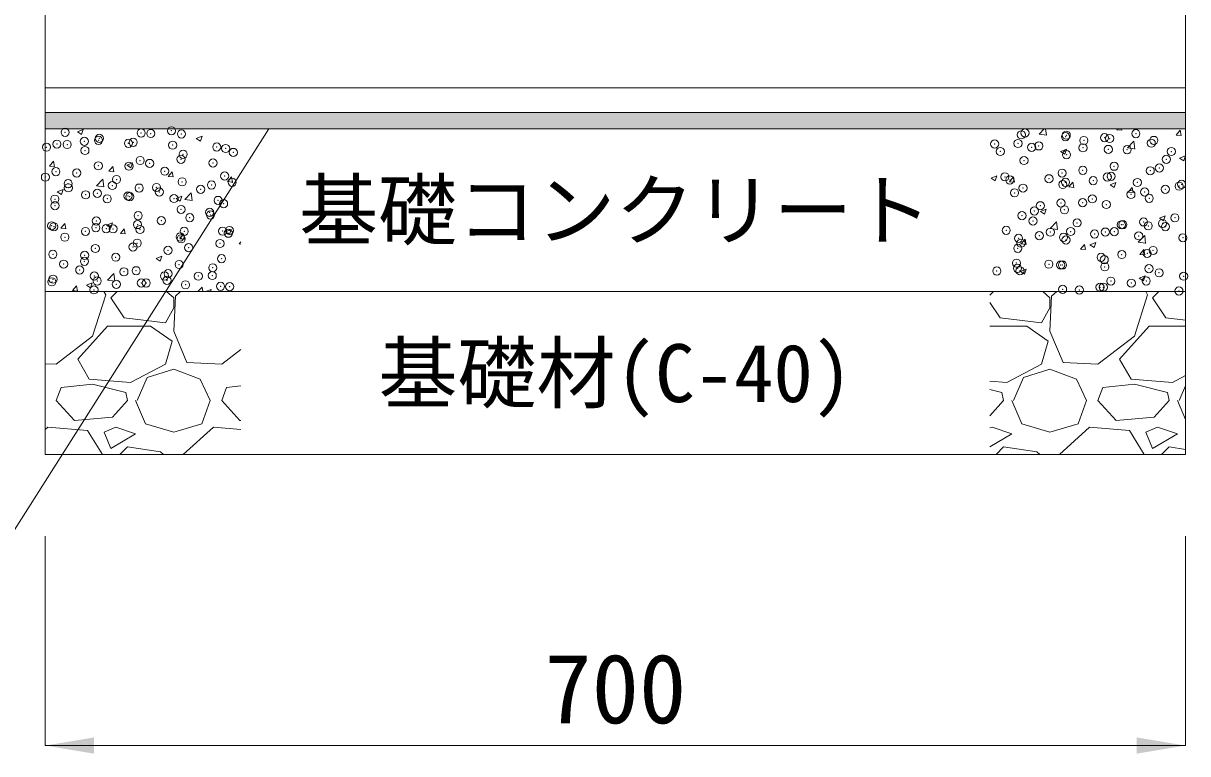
# Model space of a CAD drawing. Units: millimetres at full size; details may follow other scales. Extents: x 10958 to 21458, y 2125 to 9550.
# Drawn here: x 14046 to 14761, y 6528 to 6977 of the extents above; entities that cross this region are included whole.
import ezdxf
from ezdxf.enums import TextEntityAlignment as Align

# ---------------------------------------------------------------- set-up
doc = ezdxf.new("R2010")
doc.units = ezdxf.units.MM
doc.header["$LTSCALE"] = 10
doc.header["$PDMODE"] = 32
doc.header["$PDSIZE"] = 5
doc.layers.add('ハッチング_モルタル', color=30, linetype='Continuous')
doc.layers.add('文字', color=41, linetype='Continuous')
for name, color, linetype, lineweight in [('ハッチング_基礎', 150, 'Continuous', 5), ('側溝', 2, 'Continuous', 20), ('寸法線', 7, 'Continuous', 13), ('引出線', 4, 'Continuous', 13), ('本体', 2, 'Continuous', 13), ('舗装・基礎', 3, 'Continuous', 13)]:
    doc.layers.add(name, color=color, linetype=linetype, lineweight=lineweight)
doc.styles.add('ＭＳ ゴシック', font='')
doc.styles.get('ＭＳ ゴシック').set_extended_font_data('MS Gothic')

# ---------------------------------------------------------------- blocks, each defined once
blk = doc.blocks.new('filled_arrow')
at = {"color": 0, "linetype": 'Continuous', "lineweight": -2}
blk.add_solid([(7.5, 1.25), (0, 0), (7.5, -1.25)], dxfattribs=at)

msp = doc.modelspace()

# ---------------------------------------------------------------- hatches: boundary and pattern name
at = {"layer": 'ハッチング_モルタル'}
msp.add_hatch(color=256, dxfattribs=at).paths.add_polyline_path([(14759.39, 6911.82), (14759.39, 6921.82), (14059.39, 6921.82), (14059.39, 6911.82)])

# ---------------------------------------------------------------- linework, layer by layer
at = {"layer": 'ハッチング_基礎'}
for p, q in [((14079.08, 6909.96), (14082.64, 6911.33)), ((14079.08, 6909.95), (14081.6, 6908.25)), ((14081.6, 6908.25), (14082.63, 6911.32)), ((14152.09, 6905.89), (14155.64, 6907.26)), ((14154.61, 6904.18), (14155.64, 6907.25)), ((14669.53, 6908.46), (14672.74, 6911.82)), ((14669.53, 6908.47), (14674.04, 6907.77)), ((14674.04, 6907.76), (14673.57, 6911.82)), ((14717.3, 6911.11), (14717.89, 6911.82)), ((14717.3, 6911.11), (14720.34, 6910.85)), ((14720.32, 6910.84), (14720.14, 6911.82)), ((14753.74, 6907.92), (14756.19, 6910.84)), ((14753.74, 6907.92), (14756.78, 6907.66)), ((14756.76, 6907.65), (14756.17, 6910.84)), ((14152.08, 6905.88), (14154.61, 6904.18)), ((14682.81, 6897.87), (14686.37, 6899.23)), ((14685.33, 6896.15), (14686.36, 6899.22)), ((14723.74, 6900.06), (14727.7, 6904.18)), ((14723.74, 6900.06), (14728.26, 6899.36)), ((14728.26, 6899.35), (14727.7, 6904.18)), ((14682.8, 6897.86), (14685.33, 6896.15)), ((14755.81, 6893.8), (14759.37, 6895.17)), ((14755.81, 6893.79), (14758.34, 6892.09)), ((14758.34, 6892.09), (14759.37, 6895.16)), ((14061.97, 6888.88), (14064.42, 6891.8)), ((14061.97, 6888.88), (14065.01, 6888.62)), ((14064.99, 6888.61), (14064.4, 6891.8)), ((14098.41, 6885.69), (14100.86, 6888.61)), ((14098.41, 6885.69), (14101.45, 6885.43)), ((14101.43, 6885.42), (14100.84, 6888.61)), ((14109.4, 6889.51), (14112.96, 6890.88)), ((14109.4, 6889.5), (14111.93, 6887.8)), ((14111.93, 6887.8), (14112.96, 6890.87)), ((14134.85, 6882.51), (14137.3, 6885.43)), ((14137.87, 6882.24), (14137.28, 6885.42)), ((14090.84, 6876.76), (14094.8, 6880.88)), ((14095.35, 6876.06), (14094.79, 6880.88)), ((14134.85, 6882.51), (14137.88, 6882.24)), ((14171.28, 6879.32), (14173.73, 6882.24)), ((14171.28, 6879.32), (14174.32, 6879.05)), ((14174.3, 6879.05), (14173.71, 6882.23)), ((14640.12, 6881.47), (14642.65, 6879.77)), ((14640.13, 6881.48), (14643.68, 6882.85)), ((14642.65, 6879.77), (14643.68, 6882.84)), ((14651.48, 6879.28), (14653.93, 6882.19)), ((14651.48, 6879.28), (14654.52, 6879.01)), ((14654.5, 6879.01), (14653.91, 6882.19)), ((14687.92, 6876.09), (14690.37, 6879.01)), ((14690.93, 6875.82), (14690.34, 6879)), ((14713.13, 6877.42), (14716.69, 6878.78)), ((14715.65, 6875.7), (14716.68, 6878.77)), ((14066.72, 6873.13), (14070.28, 6874.49)), ((14066.72, 6873.12), (14069.24, 6871.41)), ((14069.24, 6871.41), (14070.27, 6874.48)), ((14090.84, 6876.77), (14095.36, 6876.07)), ((14145.06, 6868.35), (14149.01, 6872.48)), ((14149.57, 6867.65), (14149.01, 6872.48)), ((14687.92, 6876.09), (14690.95, 6875.82)), ((14713.13, 6877.41), (14715.65, 6875.7)), ((14724.35, 6872.9), (14726.8, 6875.82)), ((14724.35, 6872.9), (14727.39, 6872.63)), ((14727.37, 6872.63), (14726.78, 6875.81)), ((14139.72, 6869.05), (14142.25, 6867.34)), ((14139.73, 6869.06), (14143.28, 6870.42)), ((14142.25, 6867.34), (14143.28, 6870.41)), ((14145.05, 6868.36), (14149.57, 6867.66)), ((14670.44, 6861.02), (14672.97, 6859.32)), ((14670.45, 6861.03), (14674, 6862.4)), ((14672.97, 6859.32), (14674, 6862.39)), ((14743.45, 6856.96), (14747.01, 6858.33)), ((14743.45, 6856.95), (14745.98, 6855.25)), ((14745.98, 6855.25), (14747.01, 6858.32)), ((14069.02, 6850.67), (14071.47, 6853.59)), ((14069.02, 6850.67), (14072.06, 6850.4)), ((14072.04, 6850.4), (14071.45, 6853.59)), ((14097.04, 6852.67), (14100.6, 6854.04)), ((14097.04, 6852.66), (14099.57, 6850.96)), ((14099.57, 6850.96), (14100.6, 6854.03)), ((14105.46, 6847.48), (14107.91, 6850.4)), ((14108.48, 6847.21), (14107.89, 6850.4)), ((14170.05, 6848.6), (14173.61, 6849.97)), ((14172.57, 6846.89), (14173.6, 6849.96)), ((14676.26, 6850.57), (14680.22, 6854.69)), ((14676.26, 6850.58), (14680.78, 6849.88)), ((14680.78, 6849.87), (14680.22, 6854.69)), ((14105.46, 6847.48), (14108.5, 6847.22)), ((14141.9, 6844.3), (14144.35, 6847.21)), ((14141.9, 6844.29), (14144.93, 6844.03)), ((14144.91, 6844.03), (14144.33, 6847.21)), ((14170.05, 6848.59), (14172.57, 6846.89)), ((14178.33, 6841.11), (14179.39, 6842.36)), ((14658.53, 6841.06), (14660.98, 6843.98)), ((14661.54, 6840.79), (14660.96, 6843.98)), ((14700.77, 6840.58), (14704.33, 6841.94)), ((14703.29, 6838.86), (14704.32, 6841.93)), ((14730.48, 6842.16), (14734.44, 6846.29)), ((14730.48, 6842.17), (14734.99, 6841.47)), ((14734.99, 6841.46), (14734.43, 6846.28)), ((14178.33, 6841.11), (14179.39, 6841.01)), ((14658.53, 6841.06), (14661.56, 6840.8)), ((14694.96, 6837.88), (14698, 6837.61)), ((14694.97, 6837.88), (14697.41, 6840.8)), ((14697.98, 6837.61), (14697.39, 6840.79)), ((14700.77, 6840.57), (14703.29, 6838.86)), ((14731.4, 6834.69), (14733.85, 6837.61)), ((14734.42, 6834.42), (14733.83, 6837.6)), ((14127.36, 6832.21), (14129.89, 6830.51)), ((14127.37, 6832.22), (14130.92, 6833.58)), ((14129.89, 6830.51), (14130.92, 6833.57)), ((14731.4, 6834.69), (14734.44, 6834.42)), ((14097.58, 6818.87), (14101.53, 6822.99)), ((14102.09, 6818.17), (14101.53, 6822.99)), ((14658.08, 6824.18), (14660.61, 6822.48)), ((14658.09, 6824.19), (14661.64, 6825.56)), ((14660.61, 6822.48), (14661.64, 6825.55)), ((14731.09, 6820.12), (14734.65, 6821.49)), ((14733.62, 6818.41), (14734.65, 6821.48)), ((14076.07, 6812.46), (14078.52, 6815.38)), ((14079.09, 6812.19), (14078.5, 6815.37)), ((14084.68, 6815.83), (14088.24, 6817.2)), ((14084.68, 6815.83), (14087.21, 6814.12)), ((14087.21, 6814.12), (14088.24, 6817.19)), ((14097.57, 6818.87), (14102.09, 6818.17)), ((14153.09, 6811.82), (14155.75, 6814.58)), ((14156.07, 6811.82), (14155.74, 6814.58)), ((14731.09, 6820.11), (14733.62, 6818.41)), ((14076.07, 6812.46), (14079.11, 6812.19)), ((14088.44, 6784.55), (14096.56, 6809.95)), ((14096.56, 6809.95), (14095.42, 6811.82)), ((14103.51, 6811.82), (14099.61, 6807.92)), ((14099.61, 6807.92), (14107.74, 6795.73)), ((14114.64, 6811.82), (14114.96, 6812.19)), ((14115.01, 6811.82), (14114.94, 6812.19)), ((14138.22, 6807.92), (14133.77, 6811.82)), ((14139.24, 6808.94), (14138.22, 6787.6)), ((14138.22, 6801.82), (14138.22, 6807.92)), ((14142.39, 6811.82), (14139.23, 6808.94)), ((14157.82, 6811.82), (14161.25, 6813.13)), ((14160.8, 6811.82), (14161.24, 6813.12)), ((14641.51, 6811.82), (14639.39, 6809.7)), ((14676.22, 6807.92), (14671.77, 6811.82)), ((14677.24, 6808.94), (14676.22, 6787.6)), ((14676.22, 6801.82), (14676.22, 6807.92)), ((14680.39, 6811.82), (14677.23, 6808.94)), ((14728.04, 6784.55), (14736.16, 6809.95)), ((14736.16, 6809.95), (14735.02, 6811.82)), ((14743.11, 6811.82), (14739.21, 6807.92)), ((14739.21, 6807.92), (14747.34, 6795.73)), ((14133.14, 6792.68), (14138.22, 6801.82)), ((14639.39, 6805.25), (14645.74, 6795.73)), ((14671.14, 6792.68), (14676.22, 6801.82)), ((14107.74, 6795.73), (14133.14, 6792.68)), ((14645.74, 6795.73), (14671.14, 6792.68)), ((14747.34, 6795.73), (14759.39, 6794.28)), ((14079.29, 6770.33), (14097.58, 6790.65)), ((14097.58, 6790.65), (14124, 6790.65)), ((14124, 6790.65), (14137.2, 6781.5)), ((14138.22, 6787.6), (14146.35, 6768.3)), ((14639.39, 6790.65), (14662, 6790.65)), ((14662, 6790.65), (14675.2, 6781.5)), ((14676.22, 6787.6), (14684.35, 6768.3)), ((14718.89, 6770.33), (14737.18, 6790.65)), ((14737.18, 6790.65), (14759.39, 6790.65)), ((14066.08, 6767.28), (14088.44, 6784.55)), ((14137.2, 6781.5), (14133.14, 6767.28)), ((14675.2, 6781.5), (14671.14, 6767.28)), ((14705.68, 6767.28), (14728.04, 6784.55)), ((14167.68, 6767.28), (14179.39, 6776.32)), ((14059.39, 6767.6), (14066.08, 6767.28)), ((14086.4, 6758.14), (14079.29, 6770.33)), ((14133.14, 6767.28), (14111.8, 6756.1)), ((14121.96, 6759.15), (14138.22, 6764.23)), ((14138.22, 6764.23), (14154.48, 6758.14)), ((14146.35, 6768.3), (14167.68, 6767.28)), ((14671.14, 6767.28), (14649.8, 6756.1)), ((14659.96, 6759.15), (14676.22, 6764.23)), ((14676.22, 6764.23), (14692.48, 6758.14)), ((14684.35, 6768.3), (14705.68, 6767.28)), ((14726, 6758.14), (14718.89, 6770.33)), ((14111.8, 6756.1), (14086.4, 6758.14)), ((14115.87, 6744.93), (14121.96, 6759.15)), ((14154.48, 6758.14), (14160.57, 6744.93)), ((14649.8, 6756.1), (14639.39, 6756.94)), ((14653.87, 6744.93), (14659.96, 6759.15)), ((14692.48, 6758.14), (14698.57, 6744.93)), ((14751.4, 6756.1), (14726, 6758.14)), ((14759.39, 6760.29), (14751.4, 6756.1)), ((14066.08, 6744.93), (14069.13, 6753.06)), ((14088.44, 6755.09), (14069.13, 6753.06)), ((14108.76, 6750.01), (14088.44, 6755.09)), ((14109.77, 6744.93), (14108.76, 6750.01)), ((14167.68, 6744.93), (14170.73, 6753.06)), ((14179.39, 6753.97), (14170.73, 6753.06)), ((14646.76, 6750.01), (14639.39, 6751.85)), ((14647.77, 6744.93), (14646.76, 6750.01)), ((14705.68, 6744.93), (14708.73, 6753.06)), ((14728.04, 6755.09), (14708.73, 6753.06)), ((14748.36, 6750.01), (14728.04, 6755.09)), ((14749.37, 6744.93), (14748.36, 6750.01)), ((14755.47, 6744.93), (14759.39, 6754.07)), ((14077.26, 6732.74), (14066.08, 6744.93)), ((14109.77, 6744.93), (14100.63, 6734.77)), ((14114.85, 6744.93), (14120.95, 6730.7)), ((14155.49, 6730.7), (14160.57, 6744.93)), ((14178.86, 6732.74), (14167.68, 6744.93)), ((14647.77, 6744.93), (14639.39, 6735.61)), ((14652.85, 6744.93), (14658.95, 6730.7)), ((14693.49, 6730.7), (14698.57, 6744.93)), ((14716.86, 6732.74), (14705.68, 6744.93)), ((14749.37, 6744.93), (14740.23, 6734.77)), ((14754.45, 6744.93), (14759.39, 6733.41)), ((14100.63, 6734.77), (14077.26, 6732.74)), ((14740.23, 6734.77), (14716.86, 6732.74)), ((14061, 6728.67), (14059.39, 6727.2)), ((14085.39, 6726.64), (14061, 6728.67)), ((14102.66, 6728.67), (14095.55, 6725.62)), ((14114.85, 6724.61), (14102.66, 6728.67)), ((14120.95, 6730.7), (14138.22, 6725.62)), ((14138.22, 6725.62), (14155.49, 6730.7)), ((14162.6, 6728.67), (14144.14, 6711.82)), ((14179.39, 6727.27), (14162.6, 6728.67)), ((14179.39, 6732.78), (14178.86, 6732.74)), ((14640.66, 6728.67), (14639.39, 6728.13)), ((14652.85, 6724.61), (14640.66, 6728.67)), ((14658.95, 6730.7), (14676.22, 6725.62)), ((14676.22, 6725.62), (14693.49, 6730.7)), ((14700.6, 6728.67), (14682.14, 6711.82)), ((14724.99, 6726.64), (14700.6, 6728.67)), ((14742.26, 6728.67), (14735.15, 6725.62)), ((14754.45, 6724.61), (14742.26, 6728.67)), ((14094.45, 6711.82), (14085.39, 6726.64)), ((14095.55, 6725.62), (14099.61, 6715.46)), ((14099.61, 6715.46), (14114.85, 6724.61)), ((14639.39, 6716.53), (14652.85, 6724.61)), ((14734.05, 6711.82), (14724.99, 6726.64)), ((14735.15, 6725.62), (14739.21, 6715.46)), ((14739.21, 6715.46), (14754.45, 6724.61)), ((14109.77, 6716.48), (14105.11, 6711.82)), ((14130.09, 6713.43), (14109.77, 6716.48)), ((14131.94, 6711.82), (14130.09, 6713.43)), ((14647.77, 6716.48), (14643.11, 6711.82)), ((14668.09, 6713.43), (14647.77, 6716.48)), ((14669.94, 6711.82), (14668.09, 6713.43)), ((14749.37, 6716.48), (14744.71, 6711.82)), ((14759.39, 6714.98), (14749.37, 6716.48))]:
    msp.add_line(p, q, dxfattribs=at)
for p in [(14071.55, 6909.56), (14083.32, 6904.02), (14092.06, 6904.64), (14092.59, 6905.94), (14118.25, 6909.19), (14124.14, 6908.87), (14136.86, 6910.54), (14142.97, 6908.58), (14658.67, 6908.07), (14660.92, 6909.19), (14685.78, 6906.92), (14686.24, 6907.84), (14697.05, 6904.6), (14709.76, 6906.28), (14712.9, 6905.78), (14729, 6908.81), (14740.02, 6904.63), (14060.11, 6900.44), (14066.5, 6902.36), (14072.82, 6902.11), (14083.72, 6898.41), (14110.43, 6902.87), (14113.35, 6903.49), (14137.55, 6901.73), (14164.67, 6900.58), (14170.1, 6899.67), (14174.82, 6897.26), (14642.26, 6902.39), (14645.72, 6897.85), (14656.61, 6902.75), (14664.96, 6900.38), (14669.38, 6901.25), (14696.5, 6900.1), (14712.05, 6899.1), (14723.61, 6898.95), (14738.43, 6902.91), (14750.73, 6897.81), (14117.63, 6892.28), (14123.5, 6890.51), (14142.74, 6893.04), (14144.01, 6896.09), (14162.37, 6890.8), (14660.3, 6892.27), (14686.39, 6895.85), (14747.72, 6893), (14065.89, 6885.45), (14078.7, 6884.61), (14091.97, 6889.03), (14110.78, 6888.83), (14132.75, 6885.72), (14169.48, 6882.76), (14683.68, 6884.57), (14696.4, 6886.24), (14713.77, 6882.61), (14715.64, 6888.77), (14737.81, 6886), (14743.39, 6887.7), (14059.46, 6882.08), (14073.42, 6878.06), (14073.5, 6875.55), (14100.54, 6876.91), (14103.12, 6880.63), (14117.01, 6875.37), (14127.66, 6875.77), (14143.4, 6879.18), (14161.46, 6877.23), (14174.17, 6878.9), (14648.56, 6882.25), (14651.6, 6880.34), (14659.69, 6875.36), (14675.68, 6881.1), (14684.14, 6877.53), (14685.77, 6878.94), (14702.8, 6879.96), (14711.43, 6882.19), (14729.91, 6878.81), (14755.56, 6876.55), (14757.03, 6877.66), (14065.27, 6868.54), (14084.13, 6871.23), (14091.35, 6872.12), (14097.42, 6868.8), (14110.13, 6870.47), (14111.25, 6870.09), (14129.37, 6873), (14138.37, 6868.94), (14154.78, 6874.62), (14654.51, 6872.44), (14702.27, 6868.74), (14725.94, 6871.46), (14734.36, 6872.96), (14737.19, 6869.09), (14747.07, 6874.64), (14065.33, 6864.57), (14142.78, 6862.27), (14165.49, 6867.8), (14168.86, 6865.85), (14666.69, 6861.29), (14670.32, 6864.53), (14683.03, 6866.2), (14685.15, 6862.03), (14696.31, 6866.38), (14710.81, 6865.28), (14090.73, 6855.21), (14116.39, 6858.46), (14130.65, 6855.41), (14148.09, 6857.19), (14160.28, 6860.49), (14160.81, 6858.87), (14659.07, 6858.45), (14665.79, 6855.14), (14692.9, 6854), (14733.71, 6854.6), (14752.95, 6857.13), (14063.32, 6852.24), (14064.65, 6851.63), (14084.05, 6848.76), (14090.43, 6851.09), (14096.77, 6850.43), (14101.02, 6850.32), (14116.01, 6852.97), (14117.55, 6849.94), (14144.67, 6848.8), (14168.24, 6848.94), (14171.79, 6847.65), (14172.45, 6849.34), (14649.38, 6849.47), (14676.5, 6848.32), (14688.91, 6848.7), (14703.61, 6847.17), (14710.19, 6848.37), (14715.71, 6848.6), (14720.02, 6852.85), (14720.99, 6852.93), (14736.58, 6852.18), (14745.34, 6853.68), (14747.14, 6851.71), (14071.4, 6845.24), (14115.78, 6841.55), (14142.16, 6845.36), (14142.82, 6844.25), (14166.69, 6841.36), (14656.95, 6844.49), (14658.45, 6841.54), (14669.67, 6846.17), (14684.53, 6845.12), (14686.09, 6843.51), (14730.73, 6846.03), (14757.85, 6844.88), (14064.03, 6834.72), (14083.57, 6834.08), (14090.12, 6838.3), (14102.65, 6832.93), (14113.2, 6839.17), (14134.73, 6837.15), (14147.45, 6838.83), (14656.46, 6838.43), (14707.63, 6832.89), (14720.35, 6834.56), (14735.96, 6835.27), (14739.59, 6837.1), (14070.69, 6828.72), (14080.54, 6825.13), (14083.41, 6830.4), (14141.54, 6828.45), (14162.22, 6826.47), (14167.62, 6832.02), (14655.68, 6829.32), (14656.31, 6826.13), (14675.55, 6828.67), (14682.8, 6828.18), (14683.92, 6828.21), (14709.57, 6831.46), (14709.91, 6827.03), (14737.03, 6825.88), (14064.13, 6819.45), (14089.5, 6821.39), (14091.25, 6818.31), (14107.66, 6823.99), (14115.16, 6824.64), (14132.6, 6821.39), (14134.08, 6818.79), (14134.78, 6822.84), (14153.32, 6821.33), (14161.9, 6821.69), (14643.59, 6824.46), (14657.83, 6824.63), (14713.62, 6818.29), (14735.34, 6818.36), (14743.24, 6823.37), (14758.31, 6821.28), (14063.42, 6817.81), (14089.28, 6812.89), (14102.97, 6816.3), (14118.37, 6817.16), (14121.36, 6817.12), (14145.49, 6816.02), (14167.01, 6815.11), (14172.61, 6814.87), (14683.99, 6813.2), (14694.27, 6812.85), (14706.98, 6814.53), (14708.96, 6814.55), (14726.22, 6817.06), (14755.41, 6812.22)]:
    msp.add_point(p, dxfattribs=at)
at = {"layer": '側溝'}
for p, q in [((14059.39, 6921.82), (14059.39, 7271.82)), ((14759.39, 6921.82), (14759.39, 7121.82)), ((14759.39, 6921.82), (14059.39, 6921.82))]:
    msp.add_line(p, q, dxfattribs=at)
at = {"layer": '側溝', "lineweight": 9}
msp.add_line((14759.39, 6936.82), (14059.39, 6936.82), dxfattribs=at)
at = {"layer": '寸法線'}
for p, q in [((14059.39, 6661.82), (14059.39, 6533.23)), ((14759.39, 6661.82), (14759.39, 6533.23)), ((14059.39, 6533.23), (14759.39, 6533.23))]:
    msp.add_line(p, q, dxfattribs=at)
at = {"layer": '引出線'}
msp.add_lwpolyline([(14196.56, 6911.82), (13993.72, 6592.31), (13536.31, 6592.31)], dxfattribs=at)
at = {"layer": '本体'}
msp.add_line((14709.39, 6921.82), (14059.39, 6921.82), dxfattribs=at)
at = {"layer": '舗装・基礎'}
for points in [[(14059.39, 6921.82), (14759.39, 6921.82), (14759.39, 6911.82), (14059.39, 6911.82)], [(14059.39, 6911.82), (14759.39, 6911.82), (14759.39, 6811.82), (14059.39, 6811.82)], [(14059.39, 6811.82), (14759.39, 6811.82), (14759.39, 6711.82), (14059.39, 6711.82)]]:
    msp.add_lwpolyline(points, close=True, dxfattribs=at)

# ---------------------------------------------------------------- block references
at = {"layer": '寸法線', "xscale": 4, "yscale": 4}
msp.add_blockref('filled_arrow', (14059.39, 6533.23), dxfattribs=at)
at = {"layer": '寸法線', "xscale": 4, "yscale": 4, "rotation": 180}
msp.add_blockref('filled_arrow', (14759.39, 6533.23), dxfattribs=at)
at = {"layer": '引出線', "xscale": 0.133, "yscale": 0.133, "rotation": 237.6}
msp.add_blockref('filled_arrow', (14196.56, 6911.82), dxfattribs=at)

# ---------------------------------------------------------------- texts
at = {"layer": '寸法線', "style": 'ＭＳ ゴシック'}
msp.add_text('700', height=42.72, dxfattribs=at).set_placement((14409.39, 6568.23), align=Align.MIDDLE_CENTER)
at = {"layer": '文字', "style": 'ＭＳ ゴシック'}
for s, p in [('基礎コンクリート', (14409.39, 6861.82)), ('基礎材(C-40)', (14409.39, 6761.82))]:
    msp.add_text(s, height=35.6, dxfattribs=at).set_placement(p, align=Align.MIDDLE_CENTER)

doc.saveas('drawing.dxf')
